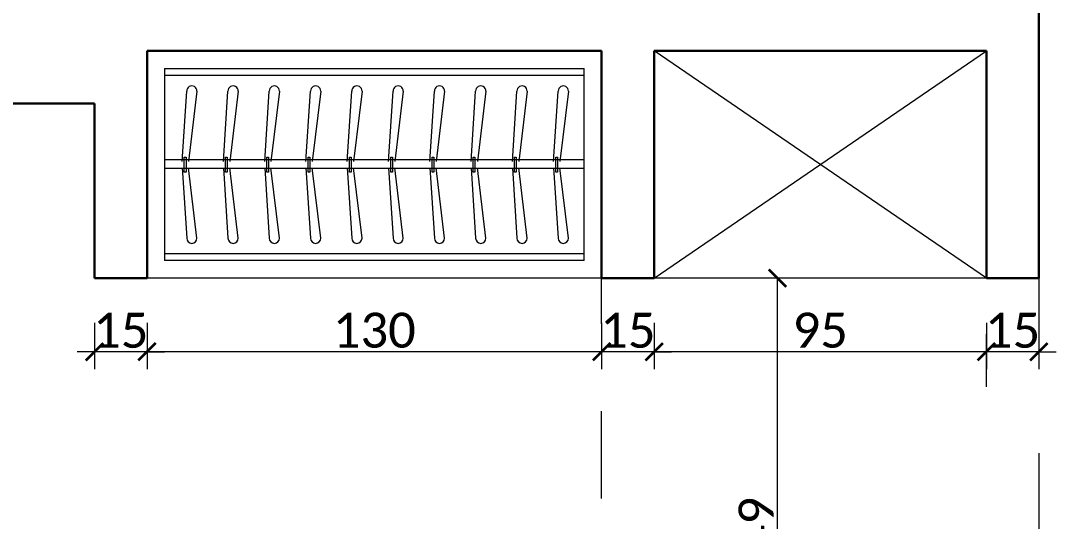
# Model space of a CAD drawing. Header units: centimetres. Extents: x -26724 to 60145, y -23645 to 6771.
# Drawn here: x -19476.2 to -19180.1, y 5841 to 5984.1 of the extents above; entities that cross this region are included whole.
import ezdxf

# ---------------------------------------------------------------- set-up
doc = ezdxf.new("R2010")
doc.units = ezdxf.units.CM
doc.linetypes.add('DALEKOVOD_VN', pattern=[5, 2.5, -2.5])
doc.layers.add('3.IZGLED 2', color=7, linetype='Continuous', lineweight=9, true_color=0x4a4a4a)
for name, color, linetype, lineweight in [('4.KOTE', 88, 'Continuous', 15), ('namjestaj', 150, 'Continuous', 5), ('zid', 7, 'Continuous', 40)]:
    doc.layers.add(name, color=color, linetype=linetype, lineweight=lineweight)
doc.styles.get("Standard").update_dxf_attribs({"font": 'calibri.ttf'})
doc.dimstyles.new('ja 1 50', dxfattribs={"dimtxt": 10, "dimasz": 5, "dimexe": 5, "dimexo": 5, "dimgap": 1, "dimtad": 1, "dimdec": 0, "dimtxsty": 'Standard', "dimblk": 'ARCHTICK', "dimcen": 2.5, "dimclrd": 256, "dimclrt": 7, "dimadec": 0, "dimazin": 0, "dimtfac": 1, "dimtdec": 0, "dimtix": 1, "dimtmove": 1, "dimatfit": 3, "dimldrblk": 'ARCHTICK', "dimfxl": 10, "dimfxlon": 1, "dimlwd": 0, "dimlwe": 9, "dimarcsym": 0})

# ---------------------------------------------------------------- blocks, each defined once
blk = doc.blocks.new('_ArchTick')
at = {"color": 0, "linetype": 'ByBlock', "const_width": 0.15}
blk.add_lwpolyline([(-0.5, -0.5), (0.5, 0.5)], dxfattribs=at)
blk = doc.blocks.new('*D2936')
at = {"layer": '4.KOTE', "color": 0, "lineweight": 9, "transparency": 16777216}
for p, q in [((-19200.07, 5897.75), (-19200.07, 5884.44)), ((-19185.07, 5897.75), (-19185.07, 5884.44))]:
    blk.add_line(p, q, dxfattribs=at)
at = {"layer": '4.KOTE', "lineweight": 0, "transparency": 16777216}
for p, q in [((-19200.07, 5889.44), (-19205.07, 5889.44)), ((-19185.07, 5889.44), (-19200.07, 5889.44)), ((-19185.07, 5889.44), (-19180.07, 5889.44))]:
    blk.add_line(p, q, dxfattribs=at)
at = {"layer": 'Defpoints', "color": 0, "lineweight": 50, "transparency": 16777216}
for p in [(-19200.07, 5910.46, 13.5), (-19185.07, 5910.46, 13.5), (-19200.07, 5889.44)]:
    blk.add_point(p, dxfattribs=at)
at = {"layer": '4.KOTE', "lineweight": 0, "transparency": 16777216, "xscale": 5, "yscale": 5, "zscale": 5}
blk.add_blockref('_ArchTick', (-19200.07, 5889.44), dxfattribs=at)
at = {"layer": '4.KOTE', "lineweight": 0, "transparency": 16777216, "xscale": 5, "yscale": 5, "zscale": 5, "rotation": 180}
blk.add_blockref('_ArchTick', (-19185.07, 5889.44), dxfattribs=at)
at = {"layer": '4.KOTE', "color": 7, "transparency": 16777216, "insert": (-19192.57, 5895.52), "char_height": 10, "attachment_point": 5}
blk.add_mtext('15', dxfattribs=at)
blk = doc.blocks.new('*D2937')
at = {"layer": '4.KOTE', "color": 0, "lineweight": 9, "transparency": 16777216}
for p, q in [((-19295.07, 5897.75), (-19295.07, 5884.44)), ((-19200.07, 5879.44), (-19200.07, 5894.44))]:
    blk.add_line(p, q, dxfattribs=at)
at = {"layer": '4.KOTE', "lineweight": 0, "transparency": 16777216}
blk.add_line((-19200.07, 5889.44), (-19295.07, 5889.44), dxfattribs=at)
at = {"layer": 'Defpoints', "color": 0, "lineweight": 50, "transparency": 16777216}
for p in [(-19295.07, 5910.46, 13.5), (-19295.07, 5889.44), (-19200.07, 3696.58, 13.5)]:
    blk.add_point(p, dxfattribs=at)
at = {"layer": '4.KOTE', "lineweight": 0, "transparency": 16777216, "xscale": 5, "yscale": 5, "zscale": 5, "rotation": 180}
blk.add_blockref('_ArchTick', (-19295.07, 5889.44), dxfattribs=at)
at = {"layer": '4.KOTE', "lineweight": 0, "transparency": 16777216, "xscale": 5, "yscale": 5, "zscale": 5}
blk.add_blockref('_ArchTick', (-19200.07, 5889.44), dxfattribs=at)
at = {"layer": '4.KOTE', "color": 7, "transparency": 16777216, "insert": (-19247.57, 5895.56), "char_height": 10, "attachment_point": 5}
blk.add_mtext('95', dxfattribs=at)
blk = doc.blocks.new('*D2938')
at = {"layer": '4.KOTE', "color": 0, "lineweight": 9, "transparency": 16777216}
for p, q in [((-19310.07, 5897.75), (-19310.07, 5884.44)), ((-19295.07, 5897.75), (-19295.07, 5884.44))]:
    blk.add_line(p, q, dxfattribs=at)
at = {"layer": '4.KOTE', "lineweight": 0, "transparency": 16777216}
for p, q in [((-19310.07, 5889.44), (-19315.07, 5889.44)), ((-19295.07, 5889.44), (-19310.07, 5889.44)), ((-19295.07, 5889.44), (-19290.07, 5889.44))]:
    blk.add_line(p, q, dxfattribs=at)
at = {"layer": 'Defpoints', "color": 0, "lineweight": 50, "transparency": 16777216}
for p in [(-19310.07, 5910.46, 13.5), (-19295.07, 5910.46, 13.5), (-19310.07, 5889.44)]:
    blk.add_point(p, dxfattribs=at)
at = {"layer": '4.KOTE', "lineweight": 0, "transparency": 16777216, "xscale": 5, "yscale": 5, "zscale": 5}
blk.add_blockref('_ArchTick', (-19310.07, 5889.44), dxfattribs=at)
at = {"layer": '4.KOTE', "lineweight": 0, "transparency": 16777216, "xscale": 5, "yscale": 5, "zscale": 5, "rotation": 180}
blk.add_blockref('_ArchTick', (-19295.07, 5889.44), dxfattribs=at)
at = {"layer": '4.KOTE', "color": 7, "transparency": 16777216, "insert": (-19302.57, 5895.52), "char_height": 10, "attachment_point": 5}
blk.add_mtext('15', dxfattribs=at)
blk = doc.blocks.new('*D2939')
at = {"layer": '4.KOTE', "color": 0, "lineweight": 9, "transparency": 16777216}
for p, q in [((-19440.07, 5897.75), (-19440.07, 5884.44)), ((-19310.07, 5897.75), (-19310.07, 5884.44))]:
    blk.add_line(p, q, dxfattribs=at)
at = {"layer": '4.KOTE', "lineweight": 0, "transparency": 16777216}
blk.add_line((-19310.07, 5889.44), (-19440.07, 5889.44), dxfattribs=at)
at = {"layer": 'Defpoints', "color": 0, "lineweight": 50, "transparency": 16777216}
for p in [(-19440.07, 5910.46, 13.5), (-19310.07, 5910.46, 13.5), (-19440.07, 5889.44)]:
    blk.add_point(p, dxfattribs=at)
at = {"layer": '4.KOTE', "lineweight": 0, "transparency": 16777216, "xscale": 5, "yscale": 5, "zscale": 5, "rotation": 180}
blk.add_blockref('_ArchTick', (-19440.07, 5889.44), dxfattribs=at)
at = {"layer": '4.KOTE', "lineweight": 0, "transparency": 16777216, "xscale": 5, "yscale": 5, "zscale": 5}
blk.add_blockref('_ArchTick', (-19310.07, 5889.44), dxfattribs=at)
at = {"layer": '4.KOTE', "color": 7, "transparency": 16777216, "insert": (-19375.07, 5895.56), "char_height": 10, "attachment_point": 5}
blk.add_mtext('130', dxfattribs=at)
blk = doc.blocks.new('*D2940')
at = {"layer": '4.KOTE', "color": 0, "lineweight": 9, "transparency": 16777216}
for p, q in [((-19455.07, 5897.75), (-19455.07, 5884.44)), ((-19440.07, 5897.75), (-19440.07, 5884.44))]:
    blk.add_line(p, q, dxfattribs=at)
at = {"layer": '4.KOTE', "lineweight": 0, "transparency": 16777216}
for p, q in [((-19455.07, 5889.44), (-19460.07, 5889.44)), ((-19440.07, 5889.44), (-19455.07, 5889.44)), ((-19440.07, 5889.44), (-19435.07, 5889.44))]:
    blk.add_line(p, q, dxfattribs=at)
at = {"layer": 'Defpoints', "color": 0, "lineweight": 50, "transparency": 16777216}
for p in [(-19455.07, 5910.46, 13.5), (-19440.07, 5910.46, 13.5), (-19455.07, 5889.44)]:
    blk.add_point(p, dxfattribs=at)
at = {"layer": '4.KOTE', "lineweight": 0, "transparency": 16777216, "xscale": 5, "yscale": 5, "zscale": 5}
blk.add_blockref('_ArchTick', (-19455.07, 5889.44), dxfattribs=at)
at = {"layer": '4.KOTE', "lineweight": 0, "transparency": 16777216, "xscale": 5, "yscale": 5, "zscale": 5, "rotation": 180}
blk.add_blockref('_ArchTick', (-19440.07, 5889.44), dxfattribs=at)
at = {"layer": '4.KOTE', "color": 7, "transparency": 16777216, "insert": (-19447.57, 5895.52), "char_height": 10, "attachment_point": 5}
blk.add_mtext('15', dxfattribs=at)
blk = doc.blocks.new('*D3043')
at = {"layer": '4.KOTE', "color": 0, "lineweight": 9, "transparency": 16777216}
for p, q in [((-19251.23, 5910.46), (-19264.79, 5910.46)), ((-19250.59, 5761.7), (-19264.79, 5761.7))]:
    blk.add_line(p, q, dxfattribs=at)
at = {"layer": '4.KOTE', "lineweight": 0, "transparency": 16777216}
blk.add_line((-19259.79, 5761.7), (-19259.79, 5910.46), dxfattribs=at)
at = {"layer": 'Defpoints', "color": 0, "lineweight": 50, "transparency": 16777216}
for p in [(-19259.79, 5910.46), (-19236.25, 5910.46, 13.5), (-19225.06, 5761.7, 13.5)]:
    blk.add_point(p, dxfattribs=at)
at = {"layer": '4.KOTE', "lineweight": 0, "transparency": 16777216, "xscale": 5, "yscale": 5, "zscale": 5}
for p, rotation in [((-19259.79, 5910.46), 90), ((-19259.79, 5761.7), 270)]:
    blk.add_blockref('_ArchTick', p, dxfattribs=dict(at, rotation=rotation))
at = {"layer": '4.KOTE', "color": 7, "transparency": 16777216, "insert": (-19265.92, 5836.08), "char_height": 10, "attachment_point": 5, "rotation": 90}
blk.add_mtext('149', dxfattribs=at)

msp = doc.modelspace()

# ---------------------------------------------------------------- linework, layer by layer
at = {"layer": '3.IZGLED 2', "color": 32, "linetype": 'DALEKOVOD_VN', "ltscale": 10, "true_color": 0xcd6928}
for p, q in [((-19310.07, 4697.46, 13.5), (-19310.07, 5910.46, 13.5)), ((-19185.07, 5910.46, 13.5), (-19185.07, 5340.46, 13.5))]:
    msp.add_line(p, q, dxfattribs=at)
at = {"layer": 'namjestaj'}
for p, q in [((-19295.07, 5910.46, 13.5), (-19200.07, 5975.46, 13.5)), ((-19200.07, 5910.46, 13.5), (-19295.07, 5975.46, 13.5)), ((-19310.07, 5910.46, 13.5), (-19440.07, 5910.46, 13.5)), ((-19200.07, 5910.46, 13.5), (-19295.07, 5910.46, 13.5))]:
    msp.add_line(p, q, dxfattribs=at)
at = {"layer": 'namjestaj', "transparency": 33554687}
for p, q in [((-19435.07, 5970.46, 13.5), (-19435.07, 5915.56, 13.5)), ((-19435.07, 5970.46, 13.5), (-19315.07, 5970.46, 13.5)), ((-19315.07, 5915.56, 13.5), (-19315.07, 5970.46, 13.5)), ((-19315.07, 5968.46, 13.5), (-19435.07, 5968.46, 13.5)), ((-19430.03, 5943.83, 13.5), (-19428.73, 5963.97, 13.5)), ((-19425.8, 5963.97, 13.5), (-19428.23, 5943.83, 13.5)), ((-19418.22, 5943.83, 13.5), (-19416.93, 5963.97, 13.5)), ((-19413.99, 5963.97, 13.5), (-19416.43, 5943.83, 13.5)), ((-19406.42, 5943.83, 13.5), (-19405.12, 5963.97, 13.5)), ((-19402.19, 5963.97, 13.5), (-19404.62, 5943.83, 13.5)), ((-19394.62, 5943.83, 13.5), (-19393.32, 5963.97, 13.5)), ((-19390.39, 5963.97, 13.5), (-19392.82, 5943.83, 13.5)), ((-19382.81, 5943.83, 13.5), (-19381.52, 5963.97, 13.5)), ((-19378.58, 5963.97, 13.5), (-19381.02, 5943.83, 13.5)), ((-19371.01, 5943.83, 13.5), (-19369.71, 5963.97, 13.5)), ((-19366.78, 5963.97, 13.5), (-19369.21, 5943.83, 13.5)), ((-19359.21, 5943.83, 13.5), (-19357.91, 5963.97, 13.5)), ((-19354.98, 5963.97, 13.5), (-19357.41, 5943.83, 13.5)), ((-19347.4, 5943.83, 13.5), (-19346.11, 5963.97, 13.5)), ((-19343.17, 5963.97, 13.5), (-19345.61, 5943.83, 13.5)), ((-19335.6, 5943.83, 13.5), (-19334.3, 5963.97, 13.5)), ((-19331.37, 5963.97, 13.5), (-19333.8, 5943.83, 13.5)), ((-19323.8, 5943.83, 13.5), (-19322.5, 5963.97, 13.5)), ((-19319.57, 5963.97, 13.5), (-19322, 5943.83, 13.5)), ((-19435.07, 5944.42, 13.5), (-19315.07, 5944.42, 13.5)), ((-19429.4, 5940.81, 13.5), (-19429.4, 5945.11, 13.5)), ((-19429.4, 5945.11, 13.5), (-19428.92, 5945.11, 13.5)), ((-19428.92, 5945.11, 13.5), (-19428.92, 5940.81, 13.5)), ((-19417.59, 5940.81, 13.5), (-19417.59, 5945.11, 13.5)), ((-19417.59, 5945.11, 13.5), (-19417.12, 5945.11, 13.5)), ((-19417.12, 5945.11, 13.5), (-19417.12, 5940.81, 13.5)), ((-19405.79, 5940.81, 13.5), (-19405.79, 5945.11, 13.5)), ((-19405.79, 5945.11, 13.5), (-19405.31, 5945.11, 13.5)), ((-19405.31, 5945.11, 13.5), (-19405.31, 5940.81, 13.5)), ((-19393.99, 5940.81, 13.5), (-19393.99, 5945.11, 13.5)), ((-19393.99, 5945.11, 13.5), (-19393.51, 5945.11, 13.5)), ((-19393.51, 5945.11, 13.5), (-19393.51, 5940.81, 13.5)), ((-19382.19, 5940.81, 13.5), (-19382.19, 5945.11, 13.5)), ((-19382.19, 5945.11, 13.5), (-19381.71, 5945.11, 13.5)), ((-19381.71, 5945.11, 13.5), (-19381.71, 5940.81, 13.5)), ((-19370.38, 5940.81, 13.5), (-19370.38, 5945.11, 13.5)), ((-19370.38, 5945.11, 13.5), (-19369.9, 5945.11, 13.5)), ((-19369.9, 5945.11, 13.5), (-19369.9, 5940.81, 13.5)), ((-19358.58, 5940.81, 13.5), (-19358.58, 5945.11, 13.5)), ((-19358.58, 5945.11, 13.5), (-19358.1, 5945.11, 13.5)), ((-19358.1, 5945.11, 13.5), (-19358.1, 5940.81, 13.5)), ((-19346.78, 5940.81, 13.5), (-19346.78, 5945.11, 13.5)), ((-19346.78, 5945.11, 13.5), (-19346.3, 5945.11, 13.5)), ((-19346.3, 5945.11, 13.5), (-19346.3, 5940.81, 13.5)), ((-19334.97, 5940.81, 13.5), (-19334.97, 5945.11, 13.5)), ((-19334.97, 5945.11, 13.5), (-19334.5, 5945.11, 13.5)), ((-19334.5, 5945.11, 13.5), (-19334.5, 5940.81, 13.5)), ((-19323.17, 5940.81, 13.5), (-19323.17, 5945.11, 13.5)), ((-19323.17, 5945.11, 13.5), (-19322.69, 5945.11, 13.5)), ((-19322.69, 5945.11, 13.5), (-19322.69, 5940.81, 13.5)), ((-19435.07, 5941.92, 13.5), (-19315.07, 5941.92, 13.5)), ((-19430.03, 5942.04, 13.5), (-19428.73, 5921.9, 13.5)), ((-19428.92, 5940.81, 13.5), (-19429.4, 5940.81, 13.5)), ((-19425.8, 5921.9, 13.5), (-19428.23, 5942.04, 13.5)), ((-19418.22, 5942.04, 13.5), (-19416.93, 5921.9, 13.5)), ((-19417.12, 5940.81, 13.5), (-19417.59, 5940.81, 13.5)), ((-19413.99, 5921.9, 13.5), (-19416.43, 5942.04, 13.5)), ((-19406.42, 5942.04, 13.5), (-19405.12, 5921.9, 13.5)), ((-19405.31, 5940.81, 13.5), (-19405.79, 5940.81, 13.5)), ((-19402.19, 5921.9, 13.5), (-19404.62, 5942.04, 13.5)), ((-19394.62, 5942.04, 13.5), (-19393.32, 5921.9, 13.5)), ((-19393.51, 5940.81, 13.5), (-19393.99, 5940.81, 13.5)), ((-19390.39, 5921.9, 13.5), (-19392.82, 5942.04, 13.5)), ((-19382.81, 5942.04, 13.5), (-19381.52, 5921.9, 13.5)), ((-19381.71, 5940.81, 13.5), (-19382.19, 5940.81, 13.5)), ((-19378.58, 5921.9, 13.5), (-19381.02, 5942.04, 13.5)), ((-19371.01, 5942.04, 13.5), (-19369.71, 5921.9, 13.5)), ((-19369.9, 5940.81, 13.5), (-19370.38, 5940.81, 13.5)), ((-19366.78, 5921.9, 13.5), (-19369.21, 5942.04, 13.5)), ((-19359.21, 5942.04, 13.5), (-19357.91, 5921.9, 13.5)), ((-19358.1, 5940.81, 13.5), (-19358.58, 5940.81, 13.5)), ((-19354.98, 5921.9, 13.5), (-19357.41, 5942.04, 13.5)), ((-19347.4, 5942.04, 13.5), (-19346.11, 5921.9, 13.5)), ((-19346.3, 5940.81, 13.5), (-19346.78, 5940.81, 13.5)), ((-19343.17, 5921.9, 13.5), (-19345.61, 5942.04, 13.5)), ((-19335.6, 5942.04, 13.5), (-19334.3, 5921.9, 13.5)), ((-19334.5, 5940.81, 13.5), (-19334.97, 5940.81, 13.5)), ((-19331.37, 5921.9, 13.5), (-19333.8, 5942.04, 13.5)), ((-19323.8, 5942.04, 13.5), (-19322.5, 5921.9, 13.5)), ((-19322.69, 5940.81, 13.5), (-19323.17, 5940.81, 13.5)), ((-19319.57, 5921.9, 13.5), (-19322, 5942.04, 13.5)), ((-19435.07, 5917.56, 13.5), (-19315.07, 5917.56, 13.5)), ((-19315.07, 5915.56, 13.5), (-19435.07, 5915.56, 13.5))]:
    msp.add_line(p, q, dxfattribs=at)
for centre, start, end in [((-19427.26, 5963.97, 13.5), 0.0001, 180.0001), ((-19415.46, 5963.97, 13.5), 0.0001, 180.0001), ((-19403.66, 5963.97, 13.5), 0.0001, 180.0001), ((-19391.85, 5963.97, 13.5), 0.0001, 180.0001), ((-19380.05, 5963.97, 13.5), 0.0001, 180.0001), ((-19368.25, 5963.97, 13.5), 0.0001, 180.0001), ((-19356.44, 5963.97, 13.5), 0.0001, 180.0001), ((-19344.64, 5963.97, 13.5), 0.0001, 180.0001), ((-19332.84, 5963.97, 13.5), 0.0001, 180.0001), ((-19321.03, 5963.97, 13.5), 0.0001, 180.0001), ((-19427.26, 5921.9, 13.5), 180.0001, 0.0001), ((-19415.46, 5921.9, 13.5), 180.0001, 0.0001), ((-19403.66, 5921.9, 13.5), 180.0001, 0.0001), ((-19391.85, 5921.9, 13.5), 180.0001, 0.0001), ((-19380.05, 5921.9, 13.5), 180.0001, 0.0001), ((-19368.25, 5921.9, 13.5), 180.0001, 0.0001), ((-19356.44, 5921.9, 13.5), 180.0001, 0.0001), ((-19344.64, 5921.9, 13.5), 180.0001, 0.0001), ((-19332.84, 5921.9, 13.5), 180.0001, 0.0001), ((-19321.03, 5921.9, 13.5), 180.0001, 0.0001)]:
    msp.add_arc(centre, 1.47, start, end, dxfattribs=at)
at = {"layer": 'zid', "lineweight": 30}
for p, q in [((-19185.07, 5910.46, 13.5), (-19185.07, 5995.46, 13.5)), ((-19440.07, 5910.46, 13.5), (-19440.07, 5975.46, 13.5)), ((-19440.07, 5975.46, 13.5), (-19310.07, 5975.46, 13.5)), ((-19310.07, 5975.46, 13.5), (-19310.07, 5910.46, 13.5)), ((-19295.07, 5910.46, 13.5), (-19295.07, 5975.46, 13.5)), ((-19295.07, 5975.46, 13.5), (-19200.07, 5975.46, 13.5)), ((-19200.07, 5975.46, 13.5), (-19200.07, 5910.46, 13.5)), ((-19480.07, 5960.46, 13.5), (-19455.07, 5960.46, 13.5)), ((-19455.07, 5960.46, 13.5), (-19455.07, 5910.46, 13.5)), ((-19455.07, 5910.46, 13.5), (-19440.07, 5910.46, 13.5)), ((-19310.07, 5910.46, 13.5), (-19295.07, 5910.46, 13.5)), ((-19200.07, 5910.46, 13.5), (-19185.07, 5910.46, 13.5))]:
    msp.add_line(p, q, dxfattribs=at)

# ---------------------------------------------------------------- dimensions: what is measured, and where the dimension line sits
at = {"layer": '4.KOTE'}
for base, p1, p2, picture, middle in [((-19455.07, 5889.44), (-19440.07, 5910.46, 13.5), (-19455.07, 5910.46, 13.5), '*D2940', (-19447.57, 5895.52)), ((-19440.07, 5889.44), (-19310.07, 5910.46, 13.5), (-19440.07, 5910.46, 13.5), '*D2939', (-19375.07, 5895.56)), ((-19310.07, 5889.44), (-19295.07, 5910.46, 13.5), (-19310.07, 5910.46, 13.5), '*D2938', (-19302.57, 5895.52)), ((-19295.07, 5889.44), (-19200.07, 3696.58, 13.5), (-19295.07, 5910.46, 13.5), '*D2937', (-19247.57, 5895.56)), ((-19200.07, 5889.44), (-19185.07, 5910.46, 13.5), (-19200.07, 5910.46, 13.5), '*D2936', (-19192.57, 5895.52))]:
    dim = msp.add_linear_dim(base=base, p1=p1, p2=p2, dimstyle='ja 1 50', dxfattribs=at)
    dim.commit()
    dim.dimension.update_dxf_attribs({"geometry": picture, "text_midpoint": middle})
dim = msp.add_linear_dim(base=(-19259.79, 5910.46), p1=(-19225.06, 5761.7, 13.5), p2=(-19236.25, 5910.46, 13.5), angle=90, dimstyle='ja 1 50', dxfattribs=at)
dim.commit()
dim.dimension.update_dxf_attribs({"geometry": '*D3043', "text_midpoint": (-19265.92, 5836.08)})

doc.saveas('drawing.dxf')
